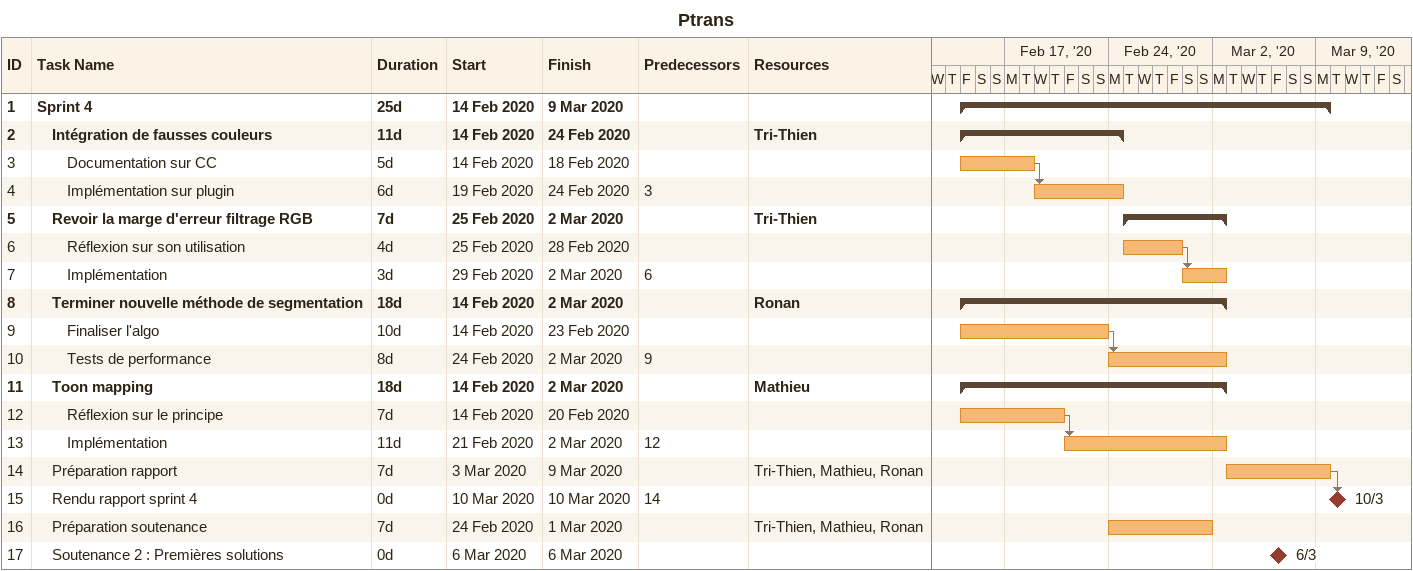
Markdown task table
Ptrans

| ID | Level | Task | Duration | Start | Finish | Predecessors | Resources |
|---|---|---|---|---|---|---|---|
| 1 | 1 | **Sprint 4** | 25d | 2020-02-14 | 2020-03-09 |  |  |
| 2 | 2 | **Intégration de fausses couleurs** | 11d | 2020-02-14 | 2020-02-24 |  | Tri-Thien |
| 3 | 3 | Documentation sur CC | 5d | 2020-02-14 | 2020-02-18 |  |  |
| 4 | 3 | Implémentation sur plugin | 6d | 2020-02-19 | 2020-02-24 | 3 |  |
| 5 | 2 | **Revoir la marge d'erreur filtrage RGB** | 7d | 2020-02-25 | 2020-03-02 |  | Tri-Thien |
| 6 | 3 | Réflexion sur son utilisation | 4d | 2020-02-25 | 2020-02-28 |  |  |
| 7 | 3 | Implémentation | 3d | 2020-02-29 | 2020-03-02 | 6 |  |
| 8 | 2 | **Terminer nouvelle méthode de segmentation** | 18d | 2020-02-14 | 2020-03-02 |  | Ronan |
| 9 | 3 | Finaliser l'algo | 10d | 2020-02-14 | 2020-02-23 |  |  |
| 10 | 3 | Tests de performance | 8d | 2020-02-24 | 2020-03-02 | 9 |  |
| 11 | 2 | **Toon mapping** | 18d | 2020-02-14 | 2020-03-02 |  | Mathieu |
| 12 | 3 | Réflexion sur le principe | 7d | 2020-02-14 | 2020-02-20 |  |  |
| 13 | 3 | Implémentation | 11d | 2020-02-21 | 2020-03-02 | 12 |  |
| 14 | 2 | Préparation rapport | 7d | 2020-03-03 | 2020-03-09 |  | Tri-Thien, Mathieu, Ronan |
| 15 | 2 | Rendu rapport sprint 4 | 0d | 2020-03-10 | 2020-03-10 | 14 |  |
| 16 | 2 | Préparation soutenance | 7d | 2020-02-24 | 2020-03-01 |  | Tri-Thien, Mathieu, Ronan |
| 17 | 2 | Soutenance 2 : Premières solutions | 0d | 2020-03-06 | 2020-03-06 |  |  |
